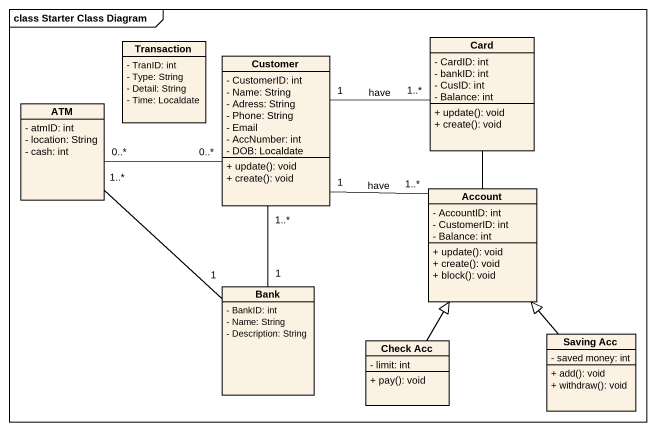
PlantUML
@startuml
mainframe class Starter Class Diagram
hide circle
hide empty members
skinparam classAttributeIconSize 0
class Transaction {
  - TranID: int
  - Type: String
  - Detail: String
  - Time: Localdate
}
class "Card" as Card_ {
  - CardID: int
  - bankID: int
  - CusID: int
  - Balance: int
  + update(): void
  + create(): void
}
class Customer {
  - CustomerID: int
  - Name: String
  - Adress: String
  - Phone: String
  - Email
  - AccNumber: int
  - DOB: Localdate
  + update(): void
  + create(): void
}
class ATM {
  - atmID: int
  - location: String
  - cash: int
}
class Account {
  - AccountID: int
  - CustomerID: int
  - Balance: int
  + update(): void
  + create(): void
  + block(): void
}
class Bank {
  - BankID: int
  - Name: String
  - Description: String
}
class "Saving Acc" as Saving_Acc {
  - saved money: int
  + add(): void
  + withdraw(): void
}
class "Check Acc" as Check_Acc {
  - limit: int
  + pay(): void
}
Card_ -- Account
Customer "1" -right- "1..*" Card_ : have
Customer "0..*" -left- "0..*" ATM
Customer "1" -right- "1..*" Account : have
Customer "1..*" -- "1" Bank
ATM "1..*" -- "1" Bank
Saving_Acc -up-|> Account
Check_Acc -up-|> Account
@enduml
